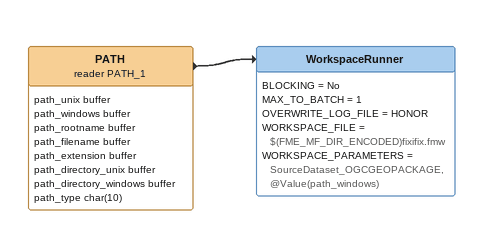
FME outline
PATH (reader PATH_1)
    attributes: path_unix buffer, path_windows buffer, path_rootname buffer, path_filename buffer, path_extension buffer, path_directory_unix buffer, path_directory_windows buffer, path_type char(10)
    -> WorkspaceRunner
WorkspaceRunner
    BLOCKING = No
    MAX_TO_BATCH = 1
    OVERWRITE_LOG_FILE = HONOR
    WORKSPACE_FILE = $(FME_MF_DIR_ENCODED)fixifix.fmw
    WORKSPACE_PARAMETERS = SourceDataset_OGCGEOPACKAGE,@Value(path_windows)
